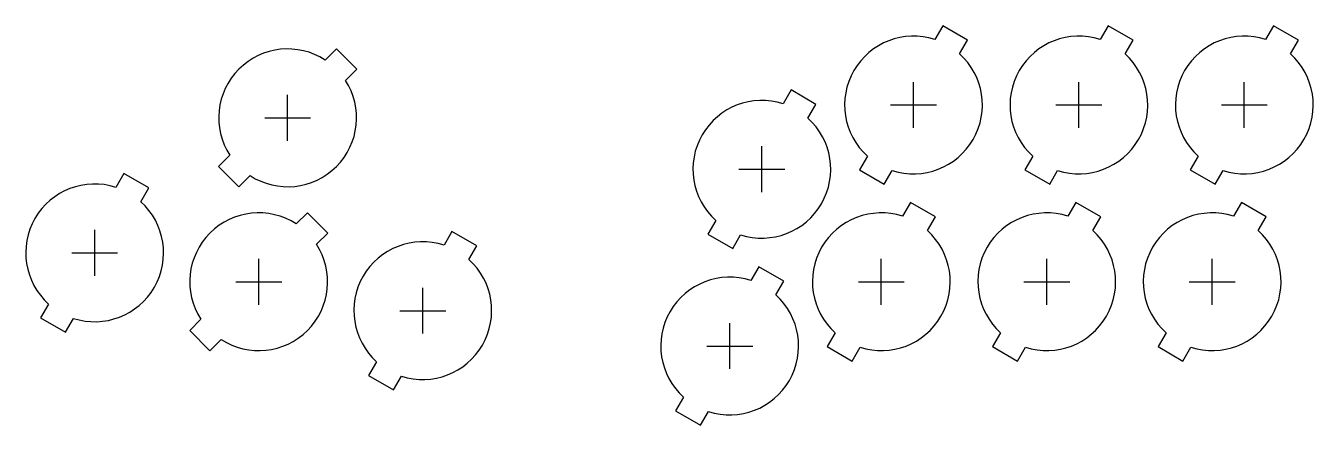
# Model space of a CAD drawing. Header units: millimetres. Extents: x -41 to 184, y -25 to 45.
import ezdxf

# ---------------------------------------------------------------- set-up
doc = ezdxf.new("R2010")
doc.units = ezdxf.units.MM
doc.layers.add('BUTTONS', color=1, linetype='Continuous')
doc.layers.add('REFERENCE', color=8, linetype='Continuous')

msp = doc.modelspace()

# ---------------------------------------------------------------- linework, layer by layer
at = {"layer": 'BUTTONS'}
for points in [[(117.7, 42.21, 0.809427), (105.97, 21.89), (104.58, 19.49), (108.92, 16.99), (110.3, 19.39, 0.809427), (122.03, 39.71), (123.42, 42.11), (119.08, 44.61)], [(146.5, 42.21, 0.809427), (134.77, 21.89), (133.38, 19.49), (137.72, 16.99), (139.1, 19.39, 0.809427), (150.83, 39.71), (152.22, 42.11), (147.88, 44.61)], [(175.3, 42.21, 0.809427), (163.57, 21.89), (162.18, 19.49), (166.52, 16.99), (167.9, 19.39, 0.809427), (179.63, 39.71), (181.02, 42.11), (176.68, 44.61)], [(11.57, 38.63, 0.809427), (-5.03, 22.03), (-6.99, 20.07), (-3.45, 16.54), (-1.5, 18.49, 0.809427), (15.1, 35.09), (17.06, 37.04), (13.52, 40.58)], [(91.3, 31.01, 0.809427), (79.57, 10.69), (78.18, 8.29), (82.52, 5.79), (83.9, 8.19, 0.809427), (95.63, 28.51), (97.02, 30.91), (92.68, 33.41)], [(-24.86, 16.45, 0.809427), (-36.59, -3.88), (-37.97, -6.27), (-33.64, -8.77), (-32.26, -6.38, 0.809427), (-20.53, 13.95), (-19.14, 16.34), (-23.47, 18.84)], [(112.1, 11.41, 0.809427), (100.37, -8.91), (98.98, -11.31), (103.32, -13.81), (104.7, -11.41, 0.809427), (116.43, 8.91), (117.82, 11.31), (113.48, 13.81)], [(140.9, 11.41, 0.809427), (129.17, -8.91), (127.78, -11.31), (132.12, -13.81), (133.5, -11.41, 0.809427), (145.23, 8.91), (146.62, 11.31), (142.28, 13.81)], [(169.7, 11.41, 0.809427), (157.97, -8.91), (156.58, -11.31), (160.92, -13.81), (162.3, -11.41, 0.809427), (174.03, 8.91), (175.42, 11.31), (171.08, 13.81)], [(6.53, 10.07, 0.809427), (-10.07, -6.53), (-12.02, -8.49), (-8.49, -12.02), (-6.53, -10.07, 0.809427), (10.07, 6.53), (12.02, 8.49), (8.49, 12.02)], [(32.26, 6.38, 0.809427), (20.53, -13.95), (19.14, -16.34), (23.47, -18.84), (24.86, -16.45, 0.809427), (36.59, 3.88), (37.97, 6.27), (33.64, 8.77)], [(85.7, 0.21, 0.809427), (73.97, -20.11), (72.58, -22.51), (76.92, -25.01), (78.3, -22.61, 0.809427), (90.03, -2.29), (91.42, 0.11), (87.08, 2.61)]]:
    msp.add_lwpolyline(points, format="xyb", close=True, dxfattribs=at)
at = {"layer": 'REFERENCE'}
for p, q in [((114, 26.8), (114, 34.8)), ((142.8, 26.8), (142.8, 34.8)), ((171.6, 26.8), (171.6, 34.8)), ((5.04, 24.56), (5.04, 32.56)), ((110, 30.8), (118, 30.8)), ((138.8, 30.8), (146.8, 30.8)), ((167.6, 30.8), (175.6, 30.8)), ((1.04, 28.56), (9.04, 28.56)), ((87.6, 15.6), (87.6, 23.6)), ((83.6, 19.6), (91.6, 19.6)), ((-28.56, 1.04), (-28.56, 9.04)), ((-32.56, 5.04), (-24.56, 5.04)), ((0, -4), (0, 4)), ((108.4, -4), (108.4, 4)), ((137.2, -4), (137.2, 4)), ((166, -4), (166, 4)), ((-4, 0), (4, 0)), ((104.4, 0), (112.4, 0)), ((133.2, 0), (141.2, 0)), ((162, 0), (170, 0)), ((28.56, -9.04), (28.56, -1.04)), ((24.56, -5.04), (32.56, -5.04)), ((82, -15.2), (82, -7.2)), ((78, -11.2), (86, -11.2))]:
    msp.add_line(p, q, dxfattribs=at)

doc.saveas('drawing.dxf')
